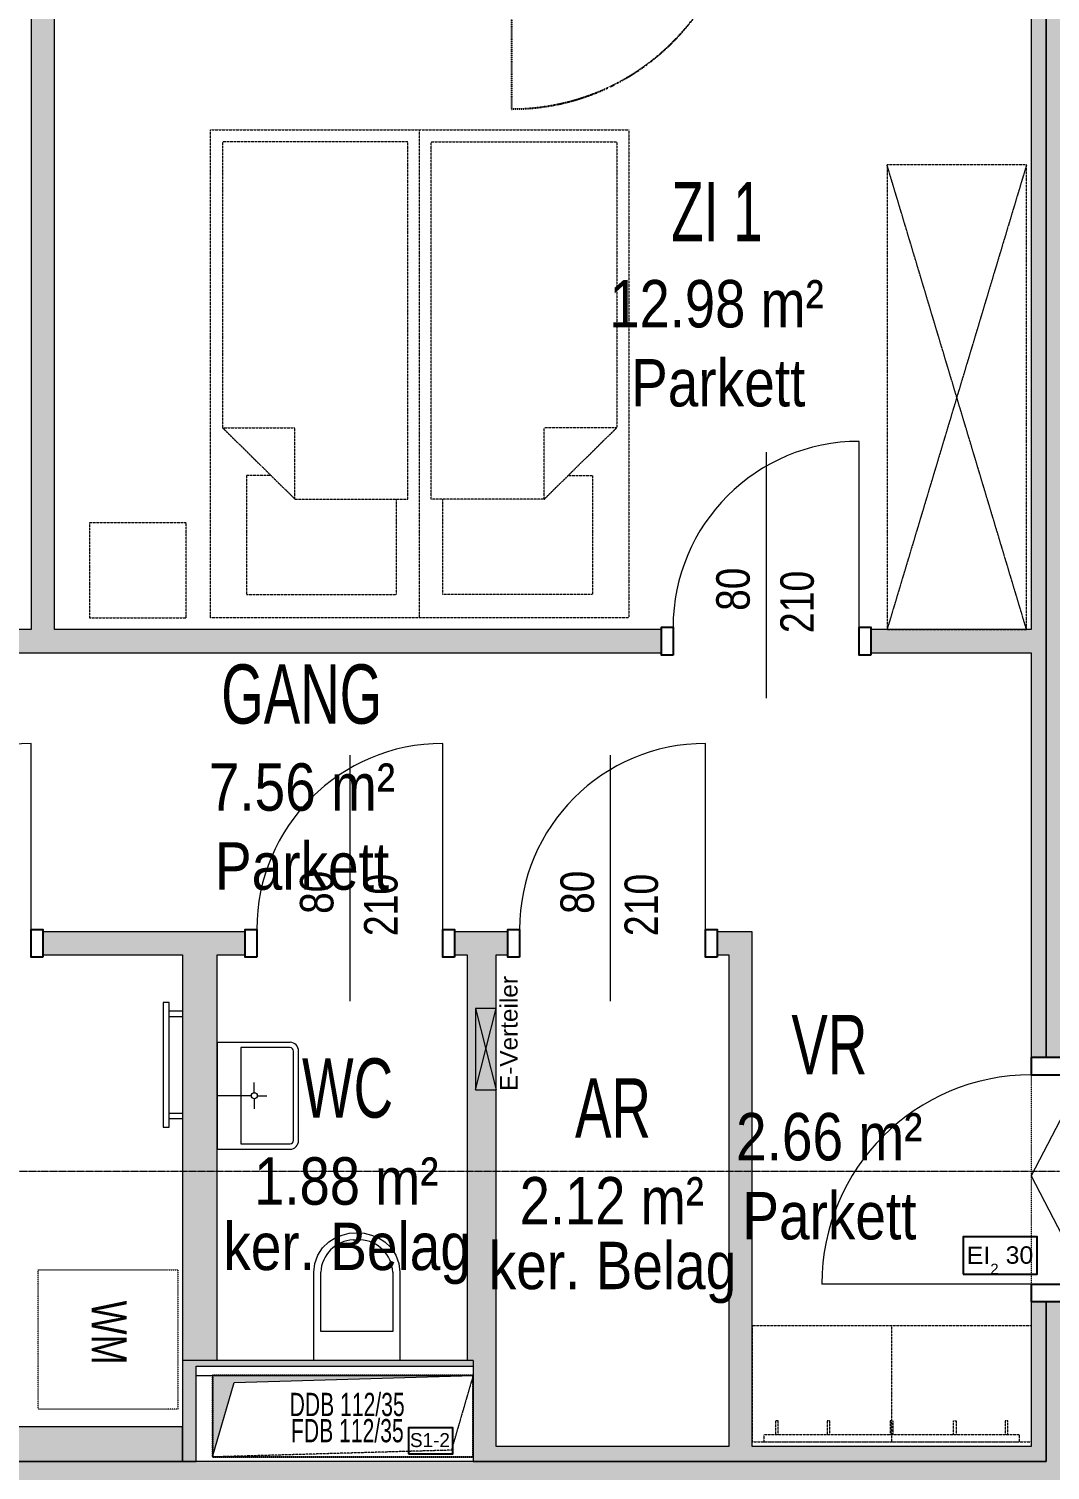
# Model space of a CAD drawing. Header units: millimetres. Extents: x -6934 to 80071, y -6018 to 26687.
# Drawn here: x 7275 to 11667, y 17163 to 23365 of the extents above; entities that cross this region are included whole.
import ezdxf

# ---------------------------------------------------------------- set-up
doc = ezdxf.new("R2010")
doc.units = ezdxf.units.MM
for name, pattern in [('AUSGEZOGEN', [0]), ('PUNKT2_S9', [0.35, 0.15, -0.1, 0, -0.1]), ('STRICHLINIE_S4', [0.33, 0.25, -0.08]), ('STRICHPUNKT2_S5', [0.48, 0.35, -0.13]), ('VERDECKT2_S2', [0.18, 0.1, -0.08])]:
    doc.linetypes.add(name, pattern=pattern)
for name, color, linetype, lineweight in [('004-RAI_EN_GR_HKLS_EG_01_Grundriss HKLS EG$0$SIMA_HKLS_Schachtnummer', 3, 'AUSGEZOGEN', 5), ('Achsen', 30, 'STRICHPUNKT2_S5', 20), ('Beschriftung Brandschutz', 7, 'AUSGEZOGEN', 13), ('Beschriftung Fenster-Tür', 7, 'AUSGEZOGEN', 13), ('Bodenfläche', 7, 'AUSGEZOGEN', 13), ('Decke', 7, 'AUSGEZOGEN', 25), ('Gefällebeton', 7, 'AUSGEZOGEN', 13), ('Möblierung', 7, 'AUSGEZOGEN', 13), ('Raum-Beschriftung', 7, 'AUSGEZOGEN', 13), ('Sanitär', 5, 'AUSGEZOGEN', 13), ('STANDARD', 7, 'AUSGEZOGEN', 13), ('Türen', 7, 'AUSGEZOGEN', 13), ('Verteiler', 7, 'AUSGEZOGEN', 13), ('Wand Beton tragend', 253, 'AUSGEZOGEN', 35), ('Wand Trockenbau', 7, 'AUSGEZOGEN', 13)]:
    doc.layers.add(name, color=color, linetype=linetype, lineweight=lineweight)
for name, color, linetype in [('Deckendurchbruch_ Aussparung', 59, 'AUSGEZOGEN'), ('Fussbodendurchbruch', 59, 'AUSGEZOGEN'), ('Möblierung AG', 8, 'AUSGEZOGEN')]:
    doc.layers.add(name, color=color, linetype=linetype)
doc.styles.add('ARIAL', font='arial.ttf')
doc.styles.add('Manrope', font='')
doc.styles.get('Manrope').set_extended_font_data('Manrope')

msp = doc.modelspace()

# ---------------------------------------------------------------- hatches: boundary and pattern name
at = {"layer": 'STANDARD', "linetype": 'AUSGEZOGEN', "lineweight": 13, "transparency": 33554687}
msp.add_hatch(color=252, dxfattribs=at).paths.add_polyline_path([(9185.4, 17570), (8065.4, 17570), (8065.4, 17220), (8158.6, 17540.9)])
at = {"layer": 'Wand Beton tragend', "linetype": 'AUSGEZOGEN', "lineweight": 13, "transparency": 33554687}
h = msp.add_hatch(color=94, dxfattribs=at)
h.paths.add_polyline_path([(11850.4, 18939), (11850.4, 24080), (11650.4, 24080), (11650.4, 18939)])
h.paths.add_polyline_path([(11850.4, 17200), (11850.4, 17889), (11650.4, 17889), (11650.4, 17200)])
for points in [[(5485.4, 17000), (7935.4, 17000), (7935.4, 17200), (5485.4, 17200)], [(7935.4, 17000), (9185.4, 17000), (9185.4, 17200), (7935.4, 17200)], [(9185.4, 17000), (11850.4, 17000), (11850.4, 17200), (9285.4, 17200), (9185.4, 17200)]]:
    msp.add_hatch(color=94, dxfattribs=at).paths.add_polyline_path(points)
at = {"layer": 'Wand Trockenbau', "linetype": 'AUSGEZOGEN', "lineweight": 13, "transparency": 33554687}
for points in [[(7285.4, 23760), (7285.4, 20780), (7385.4, 20780), (7385.4, 23760)], [(8085.4, 17635), (8085.4, 19380), (7935.4, 19380), (7935.4, 17635)], [(9160.4, 19380), (9160.4, 17635), (9285.4, 17635), (9285.4, 19380)], [(10285.4, 19380), (10285.4, 17265), (10385.4, 17265), (10385.4, 19380)], [(7935.4, 17610), (9185.4, 17610), (9185.4, 17635), (7935.4, 17635)], [(9185.4, 17635), (9185.4, 17200), (9285.4, 17200), (9285.4, 17635)], [(7935.4, 17610), (7935.4, 17200), (7995.4, 17200), (7995.4, 17610)], [(5485.4, 17200), (7935.4, 17200), (7935.4, 17350), (5485.4, 17350)], [(9285.4, 17200), (11650.4, 17200), (11650.4, 17265), (10385.4, 17265), (10285.4, 17265), (9285.4, 17265)]]:
    msp.add_hatch(color=30, dxfattribs=at).paths.add_polyline_path(points)
h = msp.add_hatch(color=30, dxfattribs=at)
h.paths.add_polyline_path([(11650.4, 20780), (11650.4, 23760), (11585.4, 23760), (11585.4, 20780)])
h.paths.add_polyline_path([(11585.4, 20680), (11585.4, 18939), (11650.4, 18939), (11650.4, 20680)])
h.paths.add_polyline_path([(11650.4, 17265), (11650.4, 17889), (11585.4, 17889), (11585.4, 17265)])
h = msp.add_hatch(color=30, dxfattribs=at)
h.paths.add_polyline_path([(6585.4, 20680), (9995.4, 20680), (9995.4, 20780), (6585.4, 20780)])
h.paths.add_polyline_path([(11650.4, 20680), (11650.4, 20780), (10895.4, 20780), (10895.4, 20680)])
h.paths.add_polyline_path([(3835.4, 20680), (5685.4, 20680), (5685.4, 20780), (3835.4, 20780)])
h = msp.add_hatch(color=30, dxfattribs=at)
h.paths.add_polyline_path([(5485.4, 19380), (6435.4, 19380), (6435.4, 19480), (5285.4, 19480), (5285.4, 19460), (5485.4, 19460)])
h.paths.add_polyline_path([(9105.4, 19380), (9335.4, 19380), (9335.4, 19480), (9105.4, 19480)])
h.paths.add_polyline_path([(10385.4, 19380), (10385.4, 19480), (10235.4, 19480), (10235.4, 19380)])
h.paths.add_polyline_path([(8205.4, 19480), (7335.4, 19480), (7335.4, 19380), (8205.4, 19380)])

# ---------------------------------------------------------------- linework, layer by layer
at = {"layer": '004-RAI_EN_GR_HKLS_EG_01_Grundriss HKLS EG$0$SIMA_HKLS_Schachtnummer', "color": 7, "linetype": 'AUSGEZOGEN', "lineweight": -3, "transparency": 33554687}
msp.add_lwpolyline([(8908.2, 17233.6), (9098.2, 17233.6), (9098.2, 17345.6), (8908.2, 17345.6), (8908.2, 17233.6)], dxfattribs=at)
at = {"layer": 'Achsen', "color": 8, "linetype": 'PUNKT2_S9', "lineweight": 13, "transparency": 33554687}
msp.add_line((-3882.1, 18450), (49404, 18450), dxfattribs=at)
at = {"layer": 'Beschriftung Brandschutz', "color": 8, "linetype": 'AUSGEZOGEN', "lineweight": -3, "transparency": 33554687}
msp.add_lwpolyline([(11292.7, 18006.3), (11611.2, 18006.3), (11611.2, 18167.6), (11292.7, 18167.6), (11292.7, 18006.3)], dxfattribs=at)
at = {"layer": 'Beschriftung Fenster-Tür', "color": 7, "linetype": 'AUSGEZOGEN', "lineweight": 9, "transparency": 33554687}
for p, q in [((10445.4, 21543.1), (10445.4, 20485.3)), ((8655.4, 20239.1), (8655.4, 19181.3)), ((9775.4, 20239.1), (9775.4, 19181.3))]:
    msp.add_line(p, q, dxfattribs=at)
at = {"layer": 'Decke', "color": 7, "linetype": 'VERDECKT2_S2', "lineweight": -3, "transparency": 33554687}
for p, q in [((9185.4, 17570), (8065.4, 17570)), ((8065.4, 17570), (8065.4, 17220)), ((9185.4, 17220), (9185.4, 17570)), ((8065.4, 17220), (9185.4, 17220))]:
    msp.add_line(p, q, dxfattribs=at)
at = {"layer": 'Gefällebeton', "color": 59, "linetype": 'AUSGEZOGEN', "lineweight": 9, "transparency": 33554687}
msp.add_lwpolyline([(11850.4, 18939), (11585.4, 18429), (11850.4, 17919)], dxfattribs=at)
at = {"layer": 'Möblierung', "color": 7, "linetype": 'AUSGEZOGEN', "lineweight": 9, "transparency": 33554687}
for points in [[(7879.4, 19175.4), (7853.4, 19175.4), (7853.4, 18638.4), (7879.4, 18638.4), (7879.4, 19175.4)], [(7879.4, 19139.3), (7935.4, 19139.3), (7935.4, 19114.3), (7879.4, 19114.3)], [(7879.4, 18699.4), (7935.4, 18699.4), (7935.4, 18674.4), (7879.4, 18674.4)]]:
    msp.add_lwpolyline(points, dxfattribs=at)
at = {"layer": 'Möblierung AG', "color": 8, "linetype": 'STRICHLINIE_S4', "lineweight": 9, "transparency": 33554687}
for p, q in [((8055.9, 20829.9), (8055.9, 22929.9)), ((8055.9, 22929.9), (9855.9, 22929.9)), ((8955.7, 20829.9), (8955.7, 22929.9)), ((9855.9, 22929.9), (9855.9, 20829.9)), ((8107.9, 22878.7), (8107.9, 21648.7)), ((8905.7, 22878.7), (8107.9, 22878.7)), ((8905.7, 21341.2), (8905.7, 22878.7)), ((9005.7, 21341.2), (9005.7, 22878.7)), ((9005.7, 22878.7), (9803.4, 22878.7)), ((9803.4, 22878.7), (9803.4, 21648.7)), ((11565.4, 22780), (10965.4, 22780)), ((10965.4, 22780), (10965.4, 20780)), ((11565.4, 22780), (10965.4, 20780)), ((11565.4, 20780), (10965.4, 22780)), ((11565.4, 20780), (11565.4, 22780)), ((8419.8, 21341.2), (8107.9, 21648.7)), ((8107.9, 21648.7), (8419.8, 21648.7)), ((8419.8, 21341.2), (8419.8, 21648.7)), ((9491.5, 21341.2), (9803.4, 21648.7)), ((9491.5, 21341.2), (9491.5, 21648.7)), ((9803.4, 21648.7), (9491.5, 21648.7)), ((8211.9, 21443.7), (8211.9, 20931.2)), ((8315.8, 21443.7), (8211.9, 21443.7)), ((9595.5, 21443.7), (9699.5, 21443.7)), ((9699.5, 21443.7), (9699.5, 20931.2)), ((8419.8, 21341.2), (8905.7, 21341.2)), ((8855.7, 20931.2), (8855.7, 21341.2)), ((9491.5, 21341.2), (9005.7, 21341.2)), ((9055.7, 20931.2), (9055.7, 21341.2)), ((7951.9, 21239.9), (7536.1, 21239.9)), ((7536.1, 21239.9), (7536.1, 20829.9)), ((7951.9, 20829.9), (7951.9, 21239.9)), ((8211.9, 20931.2), (8855.7, 20931.2)), ((9699.5, 20931.2), (9055.7, 20931.2)), ((7536.1, 20829.9), (7951.9, 20829.9)), ((9855.9, 20829.9), (8055.9, 20829.9)), ((10965.4, 20780), (11565.4, 20780)), ((10385.3, 17785), (11585.3, 17785.1)), ((10385.3, 17785), (10385.4, 17285)), ((10985.3, 17785.1), (10985.4, 17285.1)), ((11585.3, 17785.1), (11585.4, 17285.1)), ((10485.4, 17375), (10485.4, 17315)), ((10497.4, 17375), (10485.4, 17375)), ((10497.4, 17315), (10497.4, 17375)), ((10707.4, 17375), (10707.4, 17315)), ((10719.4, 17375), (10707.4, 17375)), ((10719.4, 17315), (10719.4, 17375)), ((10979.4, 17375.1), (10979.4, 17315.1)), ((10991.4, 17375.1), (10979.4, 17375.1)), ((10991.4, 17315.1), (10991.4, 17375.1)), ((11251.4, 17315.1), (11251.4, 17375.1)), ((11251.4, 17375.1), (11263.4, 17375.1)), ((11263.4, 17375.1), (11263.4, 17315.1)), ((11473.4, 17375.1), (11473.4, 17315.1)), ((11485.4, 17375.1), (11473.4, 17375.1)), ((11485.4, 17315.1), (11485.4, 17375.1)), ((11535.4, 17315.1), (10435.4, 17315)), ((10435.4, 17315), (10435.4, 17285)), ((11535.4, 17285.1), (11535.4, 17315.1)), ((10385.4, 17285), (11585.4, 17285.1)), ((10435.4, 17285), (11535.4, 17285.1))]:
    msp.add_line(p, q, dxfattribs=at)
at = {"layer": 'Sanitär', "color": 8, "linetype": 'AUSGEZOGEN', "lineweight": 9, "transparency": 33554687}
for p, q in [((8085.4, 19004.2), (8085.4, 18544.2)), ((8085.4, 19004.2), (8399.3, 19004.2)), ((8187.5, 18981.2), (8187.5, 18567.2)), ((8398.9, 18981.2), (8187.5, 18981.2)), ((8413.5, 18582.1), (8413.5, 18966.2)), ((8435.4, 18582.1), (8435.4, 18966.4)), ((8244.9, 18787.4), (8244.9, 18830.8)), ((8232.3, 18774.2), (8085.4, 18774.2)), ((8244.9, 18761), (8244.9, 18717.5)), ((8257.4, 18774.2), (8298.7, 18774.2)), ((8085.4, 18544.2), (8399.3, 18544.2)), ((8187.5, 18567.2), (8399.7, 18567.2)), ((8669.8, 18154.2), (8701, 18154.2)), ((8530.4, 17759.9), (8530.4, 18014.9)), ((8840.4, 18014.9), (8840.4, 17759.9)), ((8840.4, 17759.9), (8530.4, 17759.9))]:
    msp.add_line(p, q, dxfattribs=at)
at = {"layer": 'Sanitär', "color": 8, "linetype": 'VERDECKT2_S2', "lineweight": 9, "transparency": 33554687}
for p, q in [((7315.4, 17425), (7315.4, 18025)), ((7315.4, 18025), (7915.4, 18025)), ((7915.4, 18025), (7915.4, 17425)), ((7915.4, 17425), (7315.4, 17425))]:
    msp.add_line(p, q, dxfattribs=at)
at = {"layer": 'Sanitär', "color": 8, "linetype": 'AUSGEZOGEN', "lineweight": 9, "transparency": 33554687}
msp.add_lwpolyline([(8870.4, 18015), (8870.4, 17635), (8500.4, 17635), (8500.4, 18015), (8504.7, 18052.4), (8517.5, 18087.7), (8538.1, 18119.2), (8565.4, 18145), (8592.6, 18162.2), (8622.1, 18174.8), (8653.4, 18182.4), (8685.4, 18185), (8717.4, 18182.4), (8748.6, 18174.8), (8778.2, 18162.2), (8805.4, 18145), (8832.7, 18119.2), (8853.2, 18087.7), (8866, 18052.4), (8870.4, 18015)], dxfattribs=at)
for centre, start, end in [((8676.5, 18008.1), 92.61169, 177.33999), ((8694.3, 18008.1), 2.66001, 87.38831)]:
    msp.add_arc(centre, 146.2, start, end, dxfattribs=at)
for centre, major_axis, start_param, end_param in [((8399.3, 18966.2), (0, 37.9), 4.712386, 6.283182), ((8399.3, 18966.2), (0, 14.9), 4.712386, 6.283182), ((8244.9, 18774.2), (0, 13.2), 6.283185, 12.56637), ((8399.3, 18582.1), (0, 37.9), 3.141593, 4.712389), ((8399.3, 18582.1), (0, 14.9), 3.141593, 4.712389)]:
    msp.add_ellipse(centre, major_axis=major_axis, ratio=0.951082, start_param=start_param, end_param=end_param, dxfattribs=at)
at = {"layer": 'STANDARD', "color": 7, "linetype": 'STRICHLINIE_S4', "lineweight": 13, "transparency": 33554687}
for p, q in [((9185.4, 17570), (8065.4, 17570)), ((8065.4, 17570), (8065.4, 17220)), ((9185.4, 17570), (9092.2, 17249.1)), ((9185.4, 17220), (9185.4, 17570)), ((9092.2, 17249.1), (8065.4, 17220)), ((8065.4, 17220), (9185.4, 17220))]:
    msp.add_line(p, q, dxfattribs=at)
at = {"layer": 'STANDARD', "color": 7, "linetype": 'AUSGEZOGEN', "lineweight": 13, "transparency": 33554687}
for p, q in [((9185.4, 17570), (8065.4, 17570)), ((8065.4, 17570), (8065.4, 17220)), ((8158.6, 17540.9), (9185.4, 17570)), ((9185.4, 17220), (9185.4, 17570)), ((8065.4, 17220), (8158.6, 17540.9)), ((8065.4, 17220), (9185.4, 17220))]:
    msp.add_line(p, q, dxfattribs=at)
at = {"layer": 'Türen', "color": 7, "linetype": 'AUSGEZOGEN', "lineweight": 5, "transparency": 33554687}
for p, q in [((10845.4, 20790), (10845.4, 21590)), ((7285.4, 19490), (7285.4, 20290)), ((9055.4, 19490), (9055.4, 20290)), ((10185.4, 19490), (10185.4, 20290)), ((11585.4, 17964), (10685.4, 17964))]:
    msp.add_line(p, q, dxfattribs=at)
at = {"layer": 'Türen', "color": 7, "linetype": 'AUSGEZOGEN', "lineweight": -3, "transparency": 33554687}
for points in [[(10045.4, 20670), (9995.4, 20670), (9995.4, 20790), (10045.4, 20790), (10045.4, 20670)], [(10895.4, 20670), (10845.4, 20670), (10845.4, 20790), (10895.4, 20790), (10895.4, 20670)], [(7335.4, 19370), (7285.4, 19370), (7285.4, 19490), (7335.4, 19490), (7335.4, 19370)], [(8255.4, 19370), (8205.4, 19370), (8205.4, 19490), (8255.4, 19490), (8255.4, 19370)], [(9105.4, 19370), (9055.4, 19370), (9055.4, 19490), (9105.4, 19490), (9105.4, 19370)], [(9385.4, 19370), (9335.4, 19370), (9335.4, 19490), (9385.4, 19490), (9385.4, 19370)], [(10235.4, 19370), (10185.4, 19370), (10185.4, 19490), (10235.4, 19490), (10235.4, 19370)], [(11850.4, 18864), (11850.4, 18939), (11585.4, 18939), (11585.4, 18864)], [(11585.4, 18864), (11850.4, 18864)], [(11585.4, 17964), (11585.4, 17889), (11850.4, 17889), (11850.4, 17964)], [(11585.4, 17964), (11850.4, 17964)]]:
    msp.add_lwpolyline(points, dxfattribs=at)
at = {"layer": 'Türen', "color": 7, "linetype": 'AUSGEZOGEN', "lineweight": 5, "transparency": 33554687}
for centre, radius in [((10845.4, 20790), 800), ((7285.4, 19490), 800), ((9055.4, 19490), 800), ((10185.4, 19490), 800), ((11585.4, 17964), 900)]:
    msp.add_arc(centre, radius, 90, 180, dxfattribs=at)
at = {"layer": 'Verteiler', "color": 202, "linetype": 'AUSGEZOGEN', "lineweight": 13, "transparency": 33554687}
for p, q in [((9195.4, 19149.1), (9285.4, 18799.1)), ((9195.4, 18799.1), (9285.4, 19149.1)), ((9195.4, 18799.1), (9285.4, 18799.1))]:
    msp.add_line(p, q, dxfattribs=at)
msp.add_lwpolyline([(9285.4, 18799.1), (9285.4, 19149.1), (9195.4, 19149.1), (9195.4, 18799.1)], dxfattribs=at)
at = {"layer": 'Wand Beton tragend', "color": 7, "linetype": 'AUSGEZOGEN', "lineweight": 18, "transparency": 33554687}
for p, q in [((11650.4, 24080), (11650.4, 18939)), ((11850.4, 18939), (11650.4, 18939)), ((11650.4, 17889), (11850.4, 17889)), ((11650.4, 17889), (11650.4, 17200)), ((11650.4, 17200), (5485.4, 17200))]:
    msp.add_line(p, q, dxfattribs=at)
at = {"layer": 'Wand Beton tragend', "color": 7, "linetype": 'VERDECKT2_S2', "lineweight": -3, "transparency": 33554687}
msp.add_line((9350.4, 24000), (9350.4, 23020), dxfattribs=at)
at = {"layer": 'Wand Beton tragend', "color": 7, "linetype": 'VERDECKT2_S2', "lineweight": 9, "transparency": 33554687}
msp.add_line((11585.4, 18939), (11585.4, 17889), dxfattribs=at)
at = {"layer": 'Wand Beton tragend', "color": 7, "linetype": 'VERDECKT2_S2', "lineweight": -3, "transparency": 33554687}
msp.add_arc((9350.4, 24000), 980, 270, 0, dxfattribs=at)
at = {"layer": 'Wand Trockenbau', "color": 7, "linetype": 'AUSGEZOGEN', "lineweight": 13, "transparency": 33554687}
for p, q in [((7285.4, 23760), (7285.4, 20780)), ((7385.4, 20780), (7385.4, 23760)), ((7285.4, 20780), (6585.4, 20780)), ((9995.4, 20780), (7385.4, 20780)), ((9995.4, 20780), (9995.4, 20680)), ((10895.4, 20680), (10895.4, 20780)), ((11585.4, 20780), (10895.4, 20780)), ((11650.4, 20680), (11650.4, 20780)), ((6585.4, 20680), (9995.4, 20680)), ((10895.4, 20680), (11585.4, 20680)), ((7335.4, 19380), (7335.4, 19480)), ((8205.4, 19480), (7335.4, 19480)), ((8205.4, 19480), (8205.4, 19380)), ((9105.4, 19380), (9105.4, 19480)), ((9335.4, 19480), (9105.4, 19480)), ((9335.4, 19480), (9335.4, 19380)), ((10235.4, 19380), (10235.4, 19480)), ((10385.4, 19480), (10235.4, 19480)), ((10385.4, 17265), (10385.4, 19480)), ((7335.4, 19380), (7935.4, 19380)), ((7935.4, 19380), (7935.4, 17200)), ((8085.4, 17635), (8085.4, 19380)), ((8085.4, 19380), (8205.4, 19380)), ((9105.4, 19380), (9160.4, 19380)), ((9160.4, 19380), (9160.4, 17635)), ((9285.4, 19380), (9335.4, 19380)), ((9285.4, 17265), (9285.4, 19380)), ((10235.4, 19380), (10285.4, 19380)), ((10285.4, 19380), (10285.4, 17265)), ((9185.4, 17635), (7935.4, 17635)), ((9185.4, 17635), (9185.4, 17200)), ((7995.4, 17610), (9185.4, 17610)), ((7995.4, 17200), (7995.4, 17610)), ((7995.4, 17570), (9185.4, 17570)), ((7935.4, 17200), (7995.4, 17200)), ((9185.4, 17200), (9285.4, 17200))]:
    msp.add_line(p, q, dxfattribs=at)
at = {"layer": 'Wand Trockenbau', "color": 7, "linetype": 'AUSGEZOGEN', "lineweight": 18, "transparency": 33554687}
for p, q in [((11585.4, 23760), (11585.4, 20780)), ((11650.4, 20780), (11650.4, 23760)), ((11585.4, 20680), (11585.4, 18939)), ((11650.4, 18939), (11650.4, 20680)), ((11650.4, 18939), (11585.4, 18939)), ((11585.4, 17889), (11650.4, 17889)), ((11585.4, 17889), (11585.4, 17265)), ((11650.4, 17200), (11650.4, 17889)), ((7935.4, 17350), (5485.4, 17350)), ((7935.4, 17200), (7935.4, 17350)), ((10285.4, 17265), (9285.4, 17265)), ((11585.4, 17265), (10385.4, 17265)), ((5485.4, 17200), (7935.4, 17200)), ((9285.4, 17200), (11650.4, 17200))]:
    msp.add_line(p, q, dxfattribs=at)

# ---------------------------------------------------------------- texts
at = {"layer": '004-RAI_EN_GR_HKLS_EG_01_Grundriss HKLS EG$0$SIMA_HKLS_Schachtnummer', "color": 7, "linetype": 'AUSGEZOGEN', "lineweight": -3, "transparency": 33554687, "insert": (8914.2, 17261.6), "char_height": 60, "width": 206.15, "attachment_point": 7, "rotation": 359.99999, "style": 'ARIAL'}
msp.add_mtext('\\W0.97;S1-2', dxfattribs=at)
at = {"layer": 'Beschriftung Brandschutz', "color": 8, "linetype": 'AUSGEZOGEN', "lineweight": -3, "transparency": 33554687, "attachment_point": 7, "rotation": 359.99944, "style": 'ARIAL'}
for s, insert, char_height, width in [('\\W1.02;EI', (11308.1, 18050.2), 75, 139.831), ('\\W1.02; 30', (11445.7, 18050.2), 75, 187.804), ('\\W1.01;2', (11409.8, 18006.5), 45, 58.594)]:
    msp.add_mtext(s, dxfattribs=dict(at, insert=insert, char_height=char_height, width=width))
at = {"layer": 'Beschriftung Fenster-Tür', "color": 7, "linetype": 'AUSGEZOGEN', "lineweight": -3, "transparency": 33554687, "char_height": 144, "attachment_point": 7, "rotation": 90, "style": 'ARIAL'}
for s, insert, width in [('\\W0.83;80', (10377.1, 20860.8), 245.879), ('\\W0.80;210', (10652.7, 20764.8), 337.378), ('\\W0.83;80', (8587.1, 19556.8), 245.879), ('\\W0.80;210', (8862.8, 19460.8), 337.378), ('\\W0.83;80', (9707.1, 19556.8), 245.879), ('\\W0.80;210', (9982.8, 19460.8), 337.378)]:
    msp.add_mtext(s, dxfattribs=dict(at, insert=insert, width=width))
at = {"layer": 'Bodenfläche', "color": 8, "linetype": 'AUSGEZOGEN', "lineweight": 13, "transparency": 33554687, "char_height": 204, "attachment_point": 7, "rotation": 359.99999, "style": 'ARIAL'}
for s, insert, width in [('\\W0.83;Parkett', (9865, 21737.3), 837.084), ('\\W0.83;Parkett', (8075.7, 19657.7), 837.077), ('\\W0.83;Parkett', (10343.1, 18153.1), 837.084), ('\\W0.83;ker. Belag', (8111.5, 17962.5), 1153.974), ('\\W0.83;ker. Belag', (9252.7, 17880.4), 1153.967)]:
    msp.add_mtext(s, dxfattribs=dict(at, insert=insert, width=width))
at = {"layer": 'Deckendurchbruch_ Aussparung', "color": 7, "linetype": 'AUSGEZOGEN', "lineweight": -3, "transparency": 33554687, "insert": (8396.8, 17394.5), "char_height": 100, "width": 539.956, "attachment_point": 7, "rotation": 359.99999, "style": 'ARIAL'}
msp.add_mtext('\\W0.65;DDB 112/35', dxfattribs=at)
at = {"layer": 'Fussbodendurchbruch', "color": 7, "linetype": 'AUSGEZOGEN', "lineweight": -3, "transparency": 33554687, "insert": (8402.7, 17281.8), "char_height": 100, "width": 529.563, "attachment_point": 7, "rotation": 359.99999, "style": 'ARIAL'}
msp.add_mtext('\\W0.65;FDB 112/35', dxfattribs=at)
at = {"layer": 'Raum-Beschriftung', "color": 8, "linetype": 'AUSGEZOGEN', "lineweight": 13, "transparency": 33554687, "attachment_point": 7, "rotation": 359.99999, "style": 'ARIAL'}
for s, insert, char_height, width in [('\\W0.64;ZI 1', (10037.8, 22451.2), 255, 490.967), ('\\W0.82;12.98 m²', (9771.5, 22077.3), 204, 1020.607), ('\\W0.66;GANG', (8102.6, 20371.5), 255, 784.335), ('\\W0.83;7.56 m²', (8048.8, 19997.7), 204, 889.681), ('\\W0.66;VR', (10554.2, 18866.9), 255, 414.471), ('\\W0.66;WC', (8450, 18676.4), 255, 480.226), ('\\W0.66;AR', (9623.9, 18594.2), 255, 414.471), ('\\W0.83;2.66 m²', (10316.2, 18493.1), 204, 889.688), ('\\W0.82;1.88 m²', (8244.6, 18302.5), 204, 888.328), ('\\W0.82;2.12 m²', (9385.9, 18220.4), 204, 888.328)]:
    msp.add_mtext(s, dxfattribs=dict(at, insert=insert, char_height=char_height, width=width))
at = {"layer": 'Sanitär', "color": 8, "linetype": 'AUSGEZOGEN', "lineweight": -3, "transparency": 33554687, "insert": (7545.4, 17892.3), "char_height": 150, "width": 342.458, "attachment_point": 7, "rotation": 269.99993, "style": 'Manrope'}
msp.add_mtext('\\W0.77;WM', dxfattribs=at)
at = {"layer": 'Verteiler', "color": 7, "linetype": 'AUSGEZOGEN', "lineweight": -3, "transparency": 33554687, "insert": (9377.9, 18794.3), "char_height": 75, "width": 532.266, "attachment_point": 7, "rotation": 90, "style": 'ARIAL'}
msp.add_mtext('\\W1.00;E-Verteiler', dxfattribs=at)

doc.saveas('drawing.dxf')
